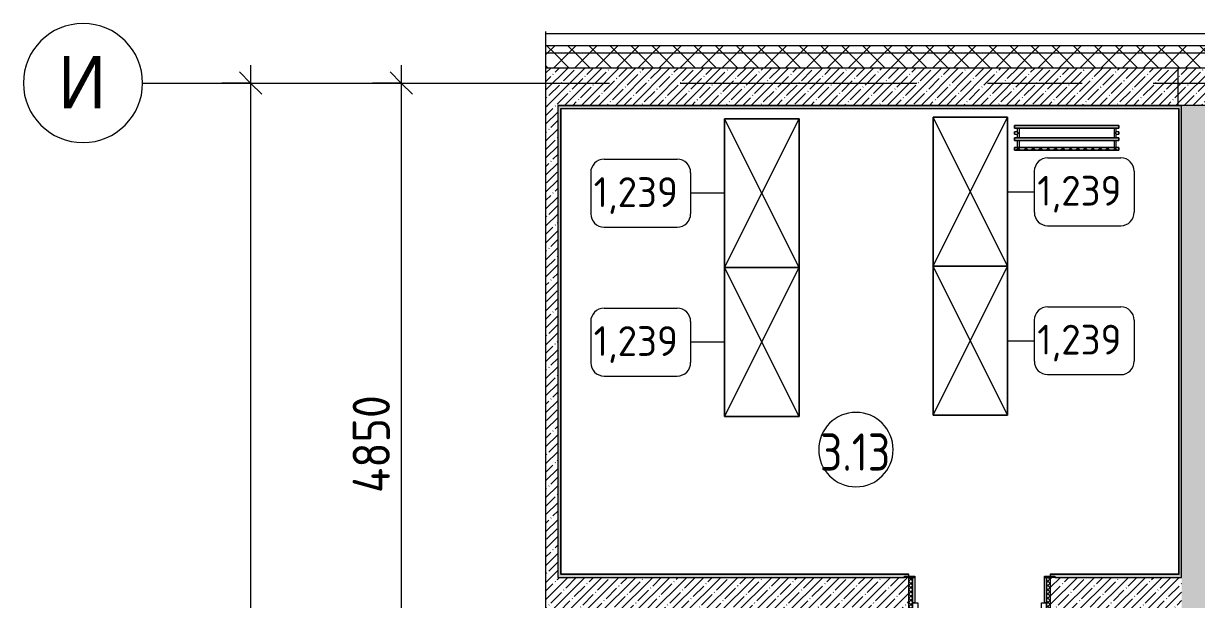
# Model space of a CAD drawing. Header units: millimetres. Extents: x 957 to 67880, y -2706 to 27400.
# Drawn here: x 23852 to 31730, y 23531 to 27400 of the extents above; entities that cross this region are included whole.
import ezdxf

# ---------------------------------------------------------------- set-up
doc = ezdxf.new("R2010")
doc.units = ezdxf.units.MM
doc.linetypes.add('Осевая', pattern=[3175, 635, -476.25, 1587.5, -476.25])
for name, color, linetype, lineweight in [('A-ANNO-DIMS', 7, 'Continuous', 9), ('A-ANNO-DIMS-100', 7, 'Continuous', 9), ('A-AREA-IDEN', 7, 'Continuous', 9), ('A-DETL-GENF', 7, 'Continuous', 9), ('A-DOOR', 7, 'Continuous', 9), ('A-DOOR-FRAM-2', 7, 'Continuous', 9), ('A-WALL', 7, 'Continuous', 9), ('I-FURN-IDEN', 7, 'Continuous', 9), ('I-WALL', 7, 'Continuous', 9), ('Оси', 7, 'Continuous', 9), ('Оси-1', 7, 'Continuous', 20), ('Оси-2', 7, 'Осевая', 9)]:
    doc.layers.add(name, color=color, linetype=linetype, lineweight=lineweight)
for name, color, linetype, lineweight, true_color in [('A-DOOR-1', 7, 'Continuous', 9, 0xc0c0c0), ('A-DOOR-FRAM-1', 7, 'Continuous', 9, 0xc0c0c0), ('A-WALL-1', 9, 'Continuous', 9, 0x808080), ('A-WALL-FNSH-1', 9, 'Continuous', 9, 0x808080), ('I-FURN-1', 9, 'Continuous', 9, 0x808080), ('M-EQPM-1', 7, 'Continuous', 9, 0xb2b2b2)]:
    doc.layers.add(name, color=color, linetype=linetype, lineweight=lineweight, true_color=true_color)
doc.styles.add('Arial', font='arial.ttf', dxfattribs={"width": 0.9, "height": 350})
doc.styles.add('GOST Common_3', font='GOST_Common.ttf', dxfattribs={"width": 0.9, "height": 250})
doc.styles.add('GOST Common_4', font='GOST_Common.ttf', dxfattribs={"height": 200})
doc.styles.add('ISOCPEUR_2', font='isocpeur.ttf', dxfattribs={"width": 0.9, "height": 250})
doc.dimstyles.new('ISO-2_5_0_9К_БОЛЬШОЙ', dxfattribs={"dimscale": 304.8, "dimtxt": 248.995294, "dimasz": 0.492126, "dimexe": 0.393701, "dimexo": 0.984252, "dimgap": 0, "dimtad": 1, "dimdec": 0, "dimrnd": 10, "dimzin": 0, "dimdsep": 46, "dimtxsty": 'ISOCPEUR_2', "dimblk1": 'OBLIQUE', "dimblk2": 'OBLIQUE', "dimsah": 1, "dimcen": 0.09, "dimdle": 0.393701, "dimazin": 0, "dimtfac": 1, "dimtdec": 4, "dimtix": 1, "dimtmove": 0, "dimatfit": 3, "dimfxl": 1, "dimtvp": 1, "dimtolj": 1, "dimtzin": 0, "dimarcsym": 2})
pattern_1 = [(45, (-57529.54, 0), (-70.71068, 70.71068), []), (135, (-57529.54, 0), (-70.71068, -70.71068), [])]
pattern_2 = [(45, (-57529.54, 0), (-57.024626, 57.024626), []), (45, (-57472.52, 0), (-57.024626, 57.024626), [100.806, -20.161, 3.353, -16.808])]
pattern_3 = [(0, (-57529.542, 0), (121.92, 30.48), [10.058, -81.382, 10.058, -81.382, -487.68]), (0, (-57529.542, 0), (121.92, 30.48), [-182.88, 10.058, -172.822, 10.058, -81.382, -213.36]), (0, (-57529.542, 0), (121.92, 30.48), [-457.2, 10.058, -50.902, 10.058, -142.342]), (120, (-57483.822, 15.24), (-87.356454, 90.345817), [10.058, -81.382, 10.058, -81.382, -487.68]), (120, (-57483.822, 15.24), (-87.356454, 90.345817), [-182.88, 10.058, -172.822, 10.058, -81.382, -213.36]), (120, (-57483.822, 15.24), (-87.356454, 90.345817), [-457.2, 10.058, -50.902, 10.058, -142.342]), (240, (-57468.582, 76.2), (-34.563546, -120.825817), [10.058, -81.382, 10.058, -81.382, -487.68]), (240, (-57468.582, 76.2), (-34.563546, -120.825817), [-182.88, 10.058, -172.822, 10.058, -81.382, -213.36]), (240, (-57468.582, 76.2), (-34.563546, -120.825817), [-457.2, 10.058, -50.902, 10.058, -142.342])]

# ---------------------------------------------------------------- blocks, each defined once
blk = doc.blocks.new('Шкаф параметрический - 1_239-26543841-План расстановки мебели и оборудования 3 этажа в осях 23-33')
at = {"layer": 'I-FURN-1'}
for p, q in [((0, 0), (1000, 500)), ((0, 500), (1000, 0)), ((1000, 500), (0, 500)), ((0, 500), (0, 0)), ((0, 0), (0, 500)), ((0, 500), (1000, 500)), ((1000, 0), (1000, 500)), ((1000, 500), (1000, 0)), ((0, 0), (1000, 0)), ((1000, 0), (0, 0))]:
    blk.add_line(p, q, dxfattribs=at)
blk = doc.blocks.new('radiator_prado_classic_z_tip_30_po exemplyaru - Classic Z Тип 30-500-30677900-План расстановки мебели и оборудования 3 этажа в осях 23-33')
at = {"layer": 'M-EQPM-1'}
for p, q in [((0, 228), (0, 210)), ((700, 228), (0, 228)), ((0, 210), (0, 228)), ((0, 228), (12.5, 228)), ((0, 210), (700, 210)), ((17.5, 210), (0, 210)), ((700, 164), (0, 164)), ((0, 164), (0, 146)), ((0, 146), (0, 164)), ((0, 164), (17.5, 164)), ((12.5, 228), (37.5, 228)), ((37.5, 228), (12.5, 228)), ((12.5, 228), (37.5, 228)), ((12.5, 228), (17.5, 223)), ((12.5, 228), (17.5, 223)), ((32.5, 223), (17.5, 223)), ((17.5, 223), (32.5, 223)), ((17.5, 210), (17.5, 164)), ((17.5, 210), (17.5, 164)), ((21.2, 210), (17.5, 210)), ((17.5, 210), (19.7, 210)), ((17.8, 210), (17.5, 210)), ((17.5, 210), (32.5, 210)), ((19.7, 164), (17.5, 164)), ((17.5, 164), (28.7, 164)), ((19.7, 164), (17.5, 164)), ((17.5, 164), (32.5, 164)), ((32.5, 210), (17.8, 210)), ((31.5, 210), (18.5, 210)), ((18.5, 164), (31.5, 164)), ((19.7, 210), (32.5, 210)), ((32.5, 164), (19.7, 164)), ((32.5, 164), (19.7, 164)), ((32.5, 210), (21.2, 210)), ((28.7, 164), (30.3, 164)), ((30.3, 164), (32.5, 164)), ((32.5, 223), (37.5, 228)), ((37.5, 228), (32.5, 223)), ((32.5, 164), (32.5, 210)), ((32.5, 164), (32.5, 210)), ((667.5, 210), (32.5, 210)), ((32.5, 164), (667.5, 164)), ((37.5, 228), (62.5, 228)), ((62.5, 228), (87.5, 228)), ((87.5, 228), (62.5, 228)), ((62.5, 228), (87.5, 228)), ((62.5, 228), (67.5, 223)), ((62.5, 228), (67.5, 223)), ((82.5, 223), (67.5, 223)), ((67.5, 223), (82.5, 223)), ((82.5, 223), (87.5, 228)), ((87.5, 228), (82.5, 223)), ((87.5, 228), (112.5, 228)), ((112.5, 228), (137.5, 228)), ((137.5, 228), (112.5, 228)), ((112.5, 228), (137.5, 228)), ((112.5, 228), (117.5, 223)), ((112.5, 228), (117.5, 223)), ((132.5, 223), (117.5, 223)), ((117.5, 223), (132.5, 223)), ((132.5, 223), (137.5, 228)), ((137.5, 228), (132.5, 223)), ((137.5, 228), (162.5, 228)), ((162.5, 228), (187.5, 228)), ((187.5, 228), (162.5, 228)), ((162.5, 228), (187.5, 228)), ((162.5, 228), (167.5, 223)), ((162.5, 228), (167.5, 223)), ((182.5, 223), (167.5, 223)), ((167.5, 223), (182.5, 223)), ((182.5, 223), (187.5, 228)), ((187.5, 228), (182.5, 223)), ((187.5, 228), (212.5, 228)), ((212.5, 228), (237.5, 228)), ((237.5, 228), (212.5, 228)), ((212.5, 228), (237.5, 228)), ((212.5, 228), (217.5, 223)), ((212.5, 228), (217.5, 223)), ((232.5, 223), (217.5, 223)), ((217.5, 223), (232.5, 223)), ((232.5, 223), (237.5, 228)), ((237.5, 228), (232.5, 223)), ((237.5, 228), (262.5, 228)), ((262.5, 228), (287.5, 228)), ((287.5, 228), (262.5, 228)), ((262.5, 228), (287.5, 228)), ((262.5, 228), (267.5, 223)), ((262.5, 228), (267.5, 223)), ((282.5, 223), (267.5, 223)), ((267.5, 223), (282.5, 223)), ((282.5, 223), (287.5, 228)), ((287.5, 228), (282.5, 223)), ((287.5, 228), (312.5, 228)), ((312.5, 228), (337.5, 228)), ((337.5, 228), (312.5, 228)), ((312.5, 228), (337.5, 228)), ((312.5, 228), (317.5, 223)), ((312.5, 228), (317.5, 223)), ((332.5, 223), (317.5, 223)), ((317.5, 223), (332.5, 223)), ((332.5, 223), (337.5, 228)), ((337.5, 228), (332.5, 223)), ((337.5, 228), (362.5, 228)), ((362.5, 228), (387.5, 228)), ((387.5, 228), (362.5, 228)), ((362.5, 228), (387.5, 228)), ((362.5, 228), (367.5, 223)), ((362.5, 228), (367.5, 223)), ((382.5, 223), (367.5, 223)), ((367.5, 223), (382.5, 223)), ((382.5, 223), (387.5, 228)), ((387.5, 228), (382.5, 223)), ((387.5, 228), (412.5, 228)), ((412.5, 228), (437.5, 228)), ((437.5, 228), (412.5, 228)), ((412.5, 228), (437.5, 228)), ((412.5, 228), (417.5, 223)), ((412.5, 228), (417.5, 223)), ((432.5, 223), (417.5, 223)), ((417.5, 223), (432.5, 223)), ((432.5, 223), (437.5, 228)), ((437.5, 228), (432.5, 223)), ((437.5, 228), (462.5, 228)), ((462.5, 228), (487.5, 228)), ((487.5, 228), (462.5, 228)), ((462.5, 228), (487.5, 228)), ((462.5, 228), (467.5, 223)), ((462.5, 228), (467.5, 223)), ((482.5, 223), (467.5, 223)), ((467.5, 223), (482.5, 223)), ((482.5, 223), (487.5, 228)), ((487.5, 228), (482.5, 223)), ((487.5, 228), (512.5, 228)), ((512.5, 228), (537.5, 228)), ((537.5, 228), (512.5, 228)), ((512.5, 228), (537.5, 228)), ((512.5, 228), (517.5, 223)), ((512.5, 228), (517.5, 223)), ((532.5, 223), (517.5, 223)), ((517.5, 223), (532.5, 223)), ((532.5, 223), (537.5, 228)), ((537.5, 228), (532.5, 223)), ((537.5, 228), (562.5, 228)), ((562.5, 228), (587.5, 228)), ((587.5, 228), (562.5, 228)), ((562.5, 228), (587.5, 228)), ((562.5, 228), (567.5, 223)), ((562.5, 228), (567.5, 223)), ((582.5, 223), (567.5, 223)), ((567.5, 223), (582.5, 223)), ((582.5, 223), (587.5, 228)), ((587.5, 228), (582.5, 223)), ((587.5, 228), (612.5, 228)), ((612.5, 228), (637.5, 228)), ((637.5, 228), (612.5, 228)), ((612.5, 228), (637.5, 228)), ((612.5, 228), (617.5, 223)), ((617.5, 223), (612.5, 228)), ((632.5, 223), (617.5, 223)), ((617.5, 223), (632.5, 223)), ((632.5, 223), (637.5, 228)), ((637.5, 228), (632.5, 223)), ((637.5, 228), (662.5, 228)), ((662.5, 228), (687.5, 228)), ((687.5, 228), (662.5, 228)), ((662.5, 228), (687.5, 228)), ((662.5, 228), (667.5, 223)), ((662.5, 228), (667.5, 223)), ((682.5, 223), (667.5, 223)), ((667.5, 223), (682.5, 223)), ((667.5, 210), (667.5, 164)), ((667.5, 210), (667.5, 164)), ((678.7, 210), (667.5, 210)), ((667.5, 210), (682.5, 210)), ((667.8, 210), (667.5, 210)), ((667.5, 210), (673.1, 210)), ((673.1, 164), (667.5, 164)), ((667.5, 164), (682.5, 164)), ((682.5, 164), (667.5, 164)), ((667.5, 164), (667.8, 164)), ((682.5, 210), (667.8, 210)), ((667.8, 164), (673.1, 164)), ((681.5, 210), (668.5, 210)), ((668.5, 164), (681.5, 164)), ((673.1, 210), (682.5, 210)), ((682.5, 164), (673.1, 164)), ((673.1, 164), (682.5, 164)), ((682.5, 210), (678.7, 210)), ((682.5, 223), (687.5, 228)), ((687.5, 228), (682.5, 223)), ((682.5, 164), (682.5, 210)), ((682.5, 164), (682.5, 210)), ((700, 210), (682.5, 210)), ((682.5, 164), (700, 164)), ((687.5, 228), (700, 228)), ((700, 210), (700, 228)), ((700, 228), (700, 210)), ((700, 146), (700, 164)), ((700, 164), (700, 146)), ((0, 146), (700, 146)), ((17.5, 146), (0, 146)), ((17.5, 121.5), (0, 121.5)), ((17.5, 121.5), (0, 121.5)), ((0, 121.5), (0, 121.2)), ((0, 106.5), (0, 121.5)), ((0, 121.2), (0, 106.8)), ((0, 121.2), (0, 120.5)), ((0, 120.5), (0, 121.2)), ((0, 121.2), (0, 121.2)), ((0, 120.5), (0, 119.3)), ((0, 119.3), (0, 120.5)), ((0, 119.3), (0, 117.8)), ((0, 117.8), (0, 119.3)), ((0, 117.8), (0, 115.9)), ((0, 115.9), (0, 117.8)), ((0, 115.9), (0, 114)), ((0, 114), (0, 115.9)), ((0, 114), (0, 112.1)), ((0, 112.1), (0, 114)), ((0, 112.1), (0, 110.2)), ((0, 110.2), (0, 112.1)), ((0, 110.2), (0, 108.7)), ((0, 108.7), (0, 110.2)), ((0, 108.7), (0, 106.8)), ((0, 106.8), (0, 108.7)), ((0, 106.8), (0, 106.5)), ((0, 106.8), (0, 106.8)), ((0, 106.5), (17.5, 106.5)), ((0, 106.5), (17.5, 106.5)), ((700, 82), (0, 82)), ((0, 82), (0, 64)), ((0, 64), (0, 82)), ((0, 82), (17.5, 82)), ((17.5, 146), (17.5, 121.5)), ((17.5, 146), (17.5, 121.5)), ((17.5, 146), (26.9, 146)), ((19.7, 146), (17.5, 146)), ((17.5, 146), (32.5, 146)), ((32.5, 146), (17.5, 146)), ((17.5, 106.5), (17.5, 82)), ((17.5, 106.5), (17.5, 82)), ((23.1, 82), (17.5, 82)), ((17.5, 82), (18.5, 82)), ((26.9, 82), (17.5, 82)), ((17.5, 82), (32.5, 82)), ((31.5, 146), (18.5, 146)), ((18.5, 82), (19.7, 82)), ((18.5, 82), (31.5, 82)), ((32.5, 146), (19.7, 146)), ((19.7, 82), (21.2, 82)), ((21.2, 82), (25, 82)), ((32.2, 82), (23.1, 82)), ((25, 82), (32.5, 82)), ((26.9, 146), (32.5, 146)), ((30.3, 82), (26.9, 82)), ((32.2, 82), (30.3, 82)), ((32.5, 82), (32.2, 82)), ((32.5, 82), (32.2, 82)), ((32.5, 82), (32.5, 146)), ((32.5, 82), (32.5, 146)), ((667.5, 146), (32.5, 146)), ((32.5, 82), (667.5, 82)), ((667.5, 146), (667.5, 82)), ((667.5, 146), (667.5, 82)), ((667.5, 146), (682.5, 146)), ((682.5, 146), (667.5, 146)), ((667.5, 146), (680.3, 146)), ((682.5, 146), (667.5, 146)), ((675, 82), (667.5, 82)), ((667.5, 82), (682.5, 82)), ((682.5, 82), (667.5, 82)), ((667.5, 82), (667.8, 82)), ((667.8, 82), (682.5, 82)), ((681.5, 146), (668.5, 146)), ((668.5, 82), (681.5, 82)), ((682.5, 82), (675, 82)), ((680.3, 146), (682.5, 146)), ((682.5, 121.5), (682.5, 146)), ((682.5, 121.5), (682.5, 146)), ((700, 146), (682.5, 146)), ((700, 121.5), (682.5, 121.5)), ((700, 121.5), (682.5, 121.5)), ((682.5, 82), (682.5, 106.5)), ((682.5, 106.5), (700, 106.5)), ((682.5, 82), (682.5, 106.5)), ((682.5, 106.5), (700, 106.5)), ((682.5, 82), (700, 82)), ((700, 121.5), (700, 106.5)), ((700, 121.2), (700, 121.5)), ((700, 121.5), (700, 121.2)), ((700, 121.2), (700, 121.5)), ((700, 106.8), (700, 121.2)), ((700, 121.2), (700, 106.8)), ((700, 119.3), (700, 121.2)), ((700, 106.8), (700, 119.3)), ((700, 106.5), (700, 106.8)), ((700, 106.8), (700, 106.5)), ((700, 106.5), (700, 106.8)), ((700, 64), (700, 82)), ((700, 82), (700, 64)), ((700, 64), (0, 64)), ((0, 64), (700, 64))]:
    blk.add_line(p, q, dxfattribs=at)
for points, knots in [([(17.8, 121.2), (17.7, 121.3), (17.7, 121.3), (17.5, 121.5), (17.5, 121.5), (17.5, 121.5)], [0.8571429, 0.8571429, 0.8571429, 0.8571429, 0.8928571, 0.9285714, 1, 1, 1, 1]), ([(17.5, 121.5), (17.5, 121.5), (17.5, 121.5), (17.7, 121.3), (17.7, 121.3), (17.8, 121.2)], [0, 0, 0, 0, 0.0714286, 0.1071429, 0.1428571, 0.1428571, 0.1428571, 0.1428571]), ([(17.5, 121.5), (17.5, 121.5), (17.5, 121.5), (17.7, 121.3), (17.7, 121.3), (17.8, 121.2)], [0, 0, 0, 0, 0.0714286, 0.1071429, 0.1428571, 0.1428571, 0.1428571, 0.1428571]), ([(25, 114), (24.5, 114.5), (23.6, 115.4), (22.4, 116.6), (21.6, 117.4), (21.1, 117.9), (20.8, 118.2), (20.5, 118.5), (20.2, 118.8), (19.8, 119.1), (19.6, 119.4), (19.3, 119.7), (19, 120), (18.7, 120.3), (18.5, 120.5), (18.3, 120.7), (18.1, 120.9), (17.9, 121.1), (17.8, 121.2), (17.7, 121.3), (17.5, 121.5), (17.5, 121.5), (17.5, 121.5)], [0, 0, 0, 0, 0.142857, 0.285714, 0.357143, 0.392857, 0.428571, 0.464286, 0.5, 0.535714, 0.571429, 0.607143, 0.642857, 0.678571, 0.714286, 0.75, 0.785714, 0.821429, 0.857143, 0.892857, 0.928571, 1, 1, 1, 1]), ([(17.5, 106.5), (17.5, 106.5), (17.5, 106.5), (17.7, 106.7), (17.8, 106.8), (17.9, 106.9), (18.1, 107.1), (18.3, 107.3), (18.5, 107.5), (18.7, 107.7), (19, 108), (19.3, 108.3), (19.6, 108.6), (19.8, 108.9), (20.3, 109.3), (20.7, 109.7), (21.1, 110.1), (21.6, 110.6), (22.4, 111.4), (23.6, 112.6), (24.5, 113.5), (25, 114)], [0, 0, 0, 0, 0.071429, 0.107143, 0.142857, 0.178571, 0.214286, 0.25, 0.285714, 0.321429, 0.357143, 0.392857, 0.428571, 0.464286, 0.5, 0.571429, 0.607143, 0.642857, 0.714286, 0.857143, 1, 1, 1, 1]), ([(17.5, 106.5), (17.5, 106.5), (17.5, 106.5), (17.7, 106.7), (17.7, 106.7), (17.8, 106.8)], [0, 0, 0, 0, 0.0714286, 0.1071429, 0.1428571, 0.1428571, 0.1428571, 0.1428571]), ([(17.8, 106.8), (17.7, 106.7), (17.7, 106.7), (17.5, 106.5), (17.5, 106.5), (17.5, 106.5)], [0.8571429, 0.8571429, 0.8571429, 0.8571429, 0.8928571, 0.9285714, 1, 1, 1, 1]), ([(17.8, 106.8), (17.7, 106.7), (17.7, 106.7), (17.5, 106.5), (17.5, 106.5), (17.5, 106.5)], [0.8571429, 0.8571429, 0.8571429, 0.8571429, 0.8928571, 0.9285714, 1, 1, 1, 1]), ([(22.1, 111.1), (21.9, 110.9), (21.6, 110.6), (21.1, 110.1), (20.8, 109.8), (20.5, 109.5), (20.2, 109.2), (19.8, 108.9), (19.6, 108.6), (19.3, 108.3), (19, 108), (18.7, 107.7), (18.5, 107.5), (18.3, 107.3), (18.1, 107.1), (17.9, 106.9), (17.8, 106.8), (17.8, 106.8)], [0.2857143, 0.2857143, 0.2857143, 0.2857143, 0.3571429, 0.3928571, 0.4285714, 0.4642857, 0.5, 0.5357143, 0.5714286, 0.6071429, 0.6428571, 0.6785714, 0.7142857, 0.75, 0.7857143, 0.8214286, 0.8571429, 0.8571429, 0.8571429, 0.8571429]), ([(18.5, 120.5), (18.6, 120.4), (18.7, 120.3), (19, 120), (19.3, 119.7), (19.6, 119.4), (19.8, 119.1), (20.3, 118.7), (20.7, 118.3), (21.1, 117.9), (21.6, 117.4), (22.4, 116.6), (23.1, 115.9), (23.6, 115.4)], [0.2857143, 0.2857143, 0.2857143, 0.2857143, 0.3214286, 0.3571429, 0.3928571, 0.4285714, 0.4642857, 0.5, 0.5714286, 0.6071429, 0.6428571, 0.7142857, 0.8571429, 0.8571429, 0.8571429, 0.8571429]), ([(18.5, 107.5), (18.6, 107.6), (18.7, 107.7), (19, 108), (19.3, 108.3), (19.6, 108.6), (19.9, 108.8), (20.3, 109.3), (20.6, 109.6), (20.8, 109.8)], [0.2857143, 0.2857143, 0.2857143, 0.2857143, 0.3214286, 0.3571429, 0.3928571, 0.4285714, 0.4642857, 0.5, 0.5714286, 0.5714286, 0.5714286, 0.5714286]), ([(19.6, 119.4), (19.7, 119.3), (19.9, 119.2), (20.3, 118.7), (20.6, 118.4), (20.8, 118.2)], [0.4285714, 0.4285714, 0.4285714, 0.4285714, 0.4642857, 0.5, 0.5714286, 0.5714286, 0.5714286, 0.5714286]), ([(22.1, 116.9), (21.9, 117.1), (21.6, 117.4), (21.1, 117.9), (20.9, 118.1), (20.8, 118.2)], [0.2857143, 0.2857143, 0.2857143, 0.2857143, 0.3571429, 0.3928571, 0.4285714, 0.4285714, 0.4285714, 0.4285714]), ([(20.8, 118.2), (20.9, 118.1), (21.1, 117.9), (21.6, 117.4), (21.9, 117.1), (22.1, 116.9)], [0.5714286, 0.5714286, 0.5714286, 0.5714286, 0.6071429, 0.6428571, 0.7142857, 0.7142857, 0.7142857, 0.7142857]), ([(20.8, 109.8), (20.9, 109.9), (21.1, 110.1), (21.6, 110.6), (21.9, 110.9), (22.1, 111.1)], [0.5714286, 0.5714286, 0.5714286, 0.5714286, 0.6071429, 0.6428571, 0.7142857, 0.7142857, 0.7142857, 0.7142857]), ([(22.1, 111.1), (21.9, 110.9), (21.6, 110.6), (21.1, 110.1), (20.9, 109.9), (20.8, 109.8)], [0.2857143, 0.2857143, 0.2857143, 0.2857143, 0.3571429, 0.3928571, 0.4285714, 0.4285714, 0.4285714, 0.4285714]), ([(675, 114), (675.5, 114.5), (676.4, 115.4), (677.6, 116.6), (678.4, 117.4), (678.9, 117.9), (679.2, 118.2), (679.5, 118.5), (679.8, 118.8), (680.1, 119.2), (680.4, 119.4), (680.7, 119.7), (681, 120), (681.3, 120.3), (681.5, 120.5), (681.7, 120.7), (681.9, 120.9), (682.1, 121.1), (682.2, 121.2), (682.3, 121.3), (682.5, 121.5), (682.5, 121.5), (682.5, 121.5)], [0, 0, 0, 0, 0.142857, 0.285714, 0.357143, 0.392857, 0.428571, 0.464286, 0.5, 0.535714, 0.571429, 0.607143, 0.642857, 0.678571, 0.714286, 0.75, 0.785714, 0.821429, 0.857143, 0.892857, 0.928571, 1, 1, 1, 1]), ([(682.5, 106.5), (682.5, 106.5), (682.5, 106.5), (682.3, 106.7), (682.2, 106.8), (682.1, 106.9), (681.9, 107.1), (681.7, 107.3), (681.5, 107.5), (681.3, 107.7), (681, 108), (680.7, 108.3), (680.4, 108.6), (680.1, 108.8), (679.7, 109.3), (679.3, 109.7), (678.9, 110.1), (678.4, 110.6), (677.6, 111.4), (676.4, 112.6), (675.5, 113.5), (675, 114)], [0, 0, 0, 0, 0.071429, 0.107143, 0.142857, 0.178571, 0.214286, 0.25, 0.285714, 0.321429, 0.357143, 0.392857, 0.428571, 0.464286, 0.5, 0.571429, 0.607143, 0.642857, 0.714286, 0.857143, 1, 1, 1, 1]), ([(676.4, 115.4), (676.9, 115.9), (677.6, 116.6), (678.4, 117.4), (678.9, 117.9), (679.2, 118.2), (679.5, 118.5), (679.8, 118.8), (680.1, 119.2), (680.3, 119.3), (680.4, 119.4)], [0.1428571, 0.1428571, 0.1428571, 0.1428571, 0.2857143, 0.3571429, 0.3928571, 0.4285714, 0.4642857, 0.5, 0.5357143, 0.5714286, 0.5714286, 0.5714286, 0.5714286]), ([(679.2, 118.2), (679.1, 118.1), (678.9, 117.9), (678.4, 117.4), (677.6, 116.6), (676.9, 115.9), (676.4, 115.4)], [0.5714286, 0.5714286, 0.5714286, 0.5714286, 0.6071429, 0.6428571, 0.7142857, 0.8571429, 0.8571429, 0.8571429, 0.8571429]), ([(679.2, 118.2), (679.1, 118.1), (678.9, 117.9), (678.4, 117.4), (677.6, 116.6), (676.9, 115.9), (676.4, 115.4)], [0.5714286, 0.5714286, 0.5714286, 0.5714286, 0.6071429, 0.6428571, 0.7142857, 0.8571429, 0.8571429, 0.8571429, 0.8571429]), ([(677.9, 111.1), (678.1, 110.9), (678.4, 110.6), (678.9, 110.1), (679.2, 109.8), (679.5, 109.5), (679.8, 109.2), (680.1, 108.8), (680.4, 108.6), (680.7, 108.3), (681, 108), (681.3, 107.7), (681.5, 107.5), (681.7, 107.3), (681.9, 107.1), (682.1, 106.9), (682.2, 106.8), (682.2, 106.8)], [0.2857143, 0.2857143, 0.2857143, 0.2857143, 0.3571429, 0.3928571, 0.4285714, 0.4642857, 0.5, 0.5357143, 0.5714286, 0.6071429, 0.6428571, 0.6785714, 0.7142857, 0.75, 0.7857143, 0.8214286, 0.8571429, 0.8571429, 0.8571429, 0.8571429]), ([(677.9, 111.1), (678.1, 110.9), (678.4, 110.6), (678.9, 110.1), (679.1, 109.9), (679.2, 109.8)], [0.2857143, 0.2857143, 0.2857143, 0.2857143, 0.3571429, 0.3928571, 0.4285714, 0.4285714, 0.4285714, 0.4285714]), ([(682.2, 106.8), (682.2, 106.8), (682.1, 106.9), (681.9, 107.1), (681.7, 107.3), (681.5, 107.5), (681.3, 107.7), (681, 108), (680.7, 108.3), (680.4, 108.6), (680.1, 108.8), (679.7, 109.3), (679.3, 109.7), (678.9, 110.1), (678.4, 110.6), (678.1, 110.9), (677.9, 111.1)], [0.1428571, 0.1428571, 0.1428571, 0.1428571, 0.1785714, 0.2142857, 0.25, 0.2857143, 0.3214286, 0.3571429, 0.3928571, 0.4285714, 0.4642857, 0.5, 0.5714286, 0.6071429, 0.6428571, 0.7142857, 0.7142857, 0.7142857, 0.7142857]), ([(682.2, 121.2), (682.2, 121.2), (682.1, 121.1), (681.9, 120.9), (681.7, 120.7), (681.5, 120.5), (681.3, 120.3), (681, 120), (680.7, 119.7), (680.4, 119.4), (680.1, 119.2), (679.7, 118.7), (679.4, 118.4), (679.2, 118.2)], [0.1428571, 0.1428571, 0.1428571, 0.1428571, 0.1785714, 0.2142857, 0.25, 0.2857143, 0.3214286, 0.3571429, 0.3928571, 0.4285714, 0.4642857, 0.5, 0.5714286, 0.5714286, 0.5714286, 0.5714286]), ([(680.4, 119.4), (680.3, 119.3), (680.1, 119.2), (679.7, 118.7), (679.4, 118.4), (679.2, 118.2)], [0.4285714, 0.4285714, 0.4285714, 0.4285714, 0.4642857, 0.5, 0.5714286, 0.5714286, 0.5714286, 0.5714286]), ([(682.5, 121.5), (682.5, 121.5), (682.5, 121.5), (682.3, 121.3), (682.3, 121.3), (682.2, 121.2)], [0, 0, 0, 0, 0.0714286, 0.1071429, 0.1428571, 0.1428571, 0.1428571, 0.1428571]), ([(682.5, 121.5), (682.5, 121.5), (682.5, 121.5), (682.3, 121.3), (682.3, 121.3), (682.2, 121.2)], [0, 0, 0, 0, 0.0714286, 0.1071429, 0.1428571, 0.1428571, 0.1428571, 0.1428571]), ([(682.2, 121.2), (682.3, 121.3), (682.3, 121.3), (682.5, 121.5), (682.5, 121.5), (682.5, 121.5)], [0.8571429, 0.8571429, 0.8571429, 0.8571429, 0.8928571, 0.9285714, 1, 1, 1, 1]), ([(682.2, 106.8), (682.3, 106.7), (682.3, 106.7), (682.5, 106.5), (682.5, 106.5), (682.5, 106.5)], [0.8571429, 0.8571429, 0.8571429, 0.8571429, 0.8928571, 0.9285714, 1, 1, 1, 1]), ([(682.2, 106.8), (682.3, 106.7), (682.3, 106.7), (682.5, 106.5), (682.5, 106.5), (682.5, 106.5)], [0.8571429, 0.8571429, 0.8571429, 0.8571429, 0.8928571, 0.9285714, 1, 1, 1, 1]), ([(682.5, 106.5), (682.5, 106.5), (682.5, 106.5), (682.3, 106.7), (682.3, 106.7), (682.2, 106.8)], [0, 0, 0, 0, 0.0714286, 0.1071429, 0.1428571, 0.1428571, 0.1428571, 0.1428571])]:
    blk.add_open_spline(points, degree=3, knots=knots, dxfattribs=at)
for points in [[(18.5, 120.5), (18.4, 120.6), (18.3, 120.7), (18.1, 120.9), (17.9, 121.1), (17.8, 121.2), (17.8, 121.2)], [(17.8, 121.2), (17.8, 121.2), (17.9, 121.1), (18.1, 120.9), (18.3, 120.7), (18.5, 120.5), (18.7, 120.3), (19, 120), (19.3, 119.7), (19.5, 119.5), (19.6, 119.4)], [(17.8, 121.2), (17.8, 121.2), (17.9, 121.1), (18.1, 120.9), (18.3, 120.7), (18.4, 120.6), (18.5, 120.5)], [(20.8, 109.8), (20.7, 109.7), (20.5, 109.5), (20.2, 109.2), (19.9, 108.8), (19.6, 108.6), (19.3, 108.3), (19, 108), (18.7, 107.7), (18.5, 107.5), (18.3, 107.3), (18.1, 107.1), (17.9, 106.9), (17.8, 106.8), (17.8, 106.8)], [(17.8, 106.8), (17.8, 106.8), (17.9, 106.9), (18.1, 107.1), (18.3, 107.3), (18.4, 107.4), (18.5, 107.5)], [(19.6, 119.4), (19.5, 119.5), (19.3, 119.7), (19, 120), (18.7, 120.3), (18.6, 120.4), (18.5, 120.5)], [(20.8, 118.2), (20.7, 118.3), (20.5, 118.5), (20.2, 118.8), (19.9, 119.2), (19.7, 119.3), (19.6, 119.4)], [(23.6, 115.4), (23.1, 115.9), (22.6, 116.4), (22.1, 116.9)], [(22.1, 116.9), (22.6, 116.4), (23.1, 115.9), (23.6, 115.4)], [(25, 114), (24.5, 113.5), (23.6, 112.6), (22.6, 111.6), (22.1, 111.1)], [(22.1, 111.1), (22.6, 111.6), (23.1, 112.1), (23.6, 112.6)], [(23.6, 112.6), (23.1, 112.1), (22.6, 111.6), (22.1, 111.1)], [(25, 114), (24.5, 114.5), (24, 115), (23.6, 115.4)], [(23.6, 115.4), (24, 115), (24.5, 114.5), (25, 114)], [(23.6, 115.4), (24, 115), (24.5, 114.5), (25, 114)], [(23.6, 112.6), (24, 113), (24.5, 113.5), (25, 114)], [(25, 114), (24.5, 113.5), (24, 113), (23.6, 112.6)], [(676.4, 115.4), (676, 115), (675.5, 114.5), (675, 114)], [(676.4, 115.4), (676, 115), (675.5, 114.5), (675, 114)], [(675, 114), (675.5, 114.5), (676, 115), (676.4, 115.4)], [(675, 114), (675.5, 113.5), (676.4, 112.6), (677.4, 111.6), (677.9, 111.1)], [(675, 114), (675.5, 113.5), (676.4, 112.6), (677.4, 111.6), (677.9, 111.1)], [(677.9, 111.1), (677.4, 111.6), (676.4, 112.6), (675.5, 113.5), (675, 114)], [(679.2, 109.8), (679.3, 109.7), (679.5, 109.5), (679.8, 109.2), (680.1, 108.8), (680.3, 108.7), (680.4, 108.6)], [(680.4, 119.4), (680.5, 119.5), (680.7, 119.7), (681, 120), (681.3, 120.3), (681.5, 120.5), (681.7, 120.7), (681.9, 120.9), (682.1, 121.1), (682.2, 121.2), (682.2, 121.2)], [(681.5, 120.5), (681.4, 120.4), (681.3, 120.3), (681, 120), (680.7, 119.7), (680.5, 119.5), (680.4, 119.4)], [(680.4, 108.6), (680.5, 108.5), (680.7, 108.3), (681, 108), (681.3, 107.7), (681.4, 107.6), (681.5, 107.5)], [(682.2, 121.2), (682.2, 121.2), (682.1, 121.1), (681.9, 120.9), (681.7, 120.7), (681.6, 120.6), (681.5, 120.5)], [(681.5, 107.5), (681.6, 107.4), (681.7, 107.3), (681.9, 107.1), (682.1, 106.9), (682.2, 106.8), (682.2, 106.8)]]:
    blk.add_open_spline(points, degree=3, dxfattribs=at)
blk = doc.blocks.new('110_Дверь_СКБ_1Ст_Внутренняя1 - Д-8а 950x2100h _книгохранилище_ огнестойкая дверь_-32656878-План расстановки мебели и оборудования 3 этажа в осях 23-33')
at = {"layer": 'A-DOOR'}
h = blk.add_hatch(dxfattribs=at)
h.set_pattern_fill('FP_63', color=256, style=0, pattern_type=2)
h.set_pattern_definition([(225, (1826.41, -189.685), (-14.14214, 14.14214), []), (135, (1826.41, -189.685), (14.14214, 14.14214), [])])
h.paths.add_polyline_path([(462.5, -125), (487.5, -125), (487.5, 125), (462.5, 124.4), (462.5, -117.1)])
at = {"layer": 'A-DOOR-FRAM-2'}
h = blk.add_hatch(dxfattribs=at)
h.set_pattern_fill('FP_64', color=256, style=0, pattern_type=2)
h.set_pattern_definition([(315, (-296.384, -189.685), (-14.1421, -14.1421), []), (225, (-296.384, -189.685), (-14.1421, 14.1421), [])])
h.paths.add_polyline_path([(-462.5, -125), (-437.5, -124.8), (-437.5, 125), (-462.5, 125)])
at = {"layer": 'A-DOOR-1'}
for p, q in [((397.5, -125), (437.5, -125)), ((397.5, -975), (397.5, -125)), ((437.5, -125), (437.5, -975)), ((437.5, -975), (397.5, -975))]:
    blk.add_line(p, q, dxfattribs=at)
blk.add_arc((437.5, -125), 850, 180, 270, dxfattribs=at)
at = {"layer": 'A-DOOR-FRAM-1'}
for p, q in [((-492.5, 133), (-422.5, 133)), ((-492.5, 125), (-492.5, 133)), ((-422.5, 125), (-492.5, 125)), ((-462.5, 125), (-437.5, 125)), ((-462.5, -125), (-462.5, 125)), ((-437.5, 125), (-437.5, -125)), ((-437.5, 125), (-422.5, 125)), ((-437.5, -45), (-437.5, 125)), ((-422.5, 133), (-422.5, 125)), ((-422.5, 125), (-422.5, -45)), ((447.5, 125), (447.5, 133)), ((447.5, 133), (517.5, 133)), ((447.5, -45), (447.5, 125)), ((447.5, 125), (462.5, 125)), ((517.5, 125), (447.5, 125)), ((462.5, -125), (462.5, 125)), ((462.5, 125), (487.5, 125)), ((462.5, 125), (462.5, -45)), ((487.5, 125), (487.5, -125)), ((517.5, 133), (517.5, 125)), ((-437.5, -45), (-402.5, -45)), ((-437.5, -125), (-437.5, -45)), ((-422.5, -45), (-437.5, -45)), ((-402.5, -45), (-402.5, -85)), ((427.5, -45), (462.5, -45)), ((427.5, -85), (427.5, -45)), ((462.5, -45), (447.5, -45)), ((462.5, -45), (462.5, -125)), ((-492.5, -125), (-422.5, -125)), ((-492.5, -133), (-492.5, -125)), ((-422.5, -133), (-492.5, -133)), ((-437.5, -125), (-462.5, -125)), ((-437.5, -124), (-422.5, -124)), ((-437.5, -125), (-437.5, -124)), ((-412.5, -125), (-437.5, -125)), ((-422.5, -125), (-437.5, -125)), ((-422.5, -124), (-422.5, -125)), ((-422.5, -125), (-422.5, -133)), ((-412.5, -85), (-412.5, -125)), ((-402.5, -85), (-412.5, -85)), ((437.5, -85), (427.5, -85)), ((437.5, -125), (437.5, -85)), ((462.5, -125), (437.5, -125)), ((447.5, -125), (447.5, -124)), ((447.5, -124), (462.5, -124)), ((462.5, -125), (447.5, -125)), ((447.5, -133), (447.5, -125)), ((447.5, -125), (517.5, -125)), ((517.5, -133), (447.5, -133)), ((462.5, -124), (462.5, -125)), ((487.5, -125), (462.5, -125)), ((517.5, -125), (517.5, -133))]:
    blk.add_line(p, q, dxfattribs=at)
blk = doc.blocks.new('DET_L_Линия разрыва - М100-30696563-План расстановки мебели и оборудования 3 этажа в осях 23-33')
at = {"layer": 'A-DETL-GENF'}
blk.add_line((13530, 0), (35.6, 0), dxfattribs=at)
blk = doc.blocks.new('Ось сетки - D8-29747960-План расстановки мебели и оборудования 3 этажа в осях 23-33')
at = {"layer": 'Оси-1'}
for start, end in [(360, 180), (180, 360)]:
    blk.add_arc((0, 0), 4, start, end, dxfattribs=at)
blk = doc.blocks.new('Марка_Помещения - Номер-25198446-План расстановки мебели и оборудования 3 этажа в осях 23-33')
at = {"layer": 'A-AREA-IDEN'}
for start, end in [(360, 180), (180, 360)]:
    blk.add_arc((0, 0), 2.5, start, end, dxfattribs=at)
blk = doc.blocks.new('Марка_Мебель - В прямоуг_Balcon_Марка-25523697-План расстановки мебели и оборудования 3 этажа в осях 23-33')
at = {"layer": 'I-FURN-IDEN'}
for p, q in [((-2.455, 2.278), (2.455, 2.278)), ((-3.355, 1.378), (-3.355, -1.384)), ((3.355, 1.378), (3.355, -1.378)), ((-2.461, -2.278), (2.455, -2.278))]:
    blk.add_line(p, q, dxfattribs=at)
for centre, radius, start, end in [((-2.455, 1.378), 0.9, 90, 180), ((2.455, 1.378), 0.9, 0, 90), ((-2.461, -1.384), 0.893, 180, 270), ((2.455, -1.378), 0.9, 270, 0)]:
    blk.add_arc(centre, radius, start, end, dxfattribs=at)
blk = doc.blocks.new('DIMBLOCK31-План расстановки мебели и оборудования 3 этажа в осях 23-33')
at = {"layer": 'A-ANNO-DIMS-100'}
for p, q in [((26389.7, 27120), (26389.7, 22150)), ((26195.8, 27000), (26509.7, 27000)), ((26389.7, 27000), (26195.8, 27000)), ((26195.8, 22150), (26509.7, 22150)), ((26389.7, 22150), (26195.8, 22150))]:
    blk.add_line(p, q, dxfattribs=at)
at = {"layer": 'A-ANNO-DIMS-100', "lineweight": 20}
for p, q in [((26389.7, 27000), (26314.7, 27075)), ((26389.7, 27000), (26464.7, 26925)), ((26389.7, 22150), (26314.7, 22225)), ((26389.7, 22150), (26464.7, 22075))]:
    blk.add_line(p, q, dxfattribs=at)
at = {"layer": 'A-ANNO-DIMS-100', "color": 0, "insert": (26063.1, 24247), "char_height": 250, "width": 787.208, "attachment_point": 1, "rotation": 90, "line_spacing_factor": 1.149209, "style": 'ISOCPEUR_2'}
blk.add_mtext('4850', dxfattribs=at)
blk = doc.blocks.new('_Oblique')
at = {"color": 0, "linetype": 'ByBlock', "lineweight": -2}
blk.add_line((-0.5, -0.5), (0.5, 0.5), dxfattribs=at)
blk = doc.blocks.new('DIMBLOCK43-План расстановки мебели и оборудования 3 этажа в осях 23-33')
at = {"layer": 'A-ANNO-DIMS-100'}
for p, q in [((25377.8, 27120), (25377.8, -120)), ((25183.9, 27000), (25497.8, 27000)), ((25377.8, 27000), (25183.9, 27000)), ((25183.9, 0), (25497.8, 0)), ((25377.8, 0), (25183.9, 0))]:
    blk.add_line(p, q, dxfattribs=at)
at = {"layer": 'A-ANNO-DIMS-100', "lineweight": 20}
for p, q in [((25377.8, 27000), (25302.8, 27075)), ((25377.8, 27000), (25452.8, 26925)), ((25377.8, 0), (25302.8, 75)), ((25377.8, 0), (25452.8, -75))]:
    blk.add_line(p, q, dxfattribs=at)
at = {"layer": 'A-ANNO-DIMS-100', "color": 0, "insert": (25051.2, 13105), "char_height": 250, "width": 948.097, "attachment_point": 1, "rotation": 90, "line_spacing_factor": 1.149209, "style": 'ISOCPEUR_2'}
blk.add_mtext('27000', dxfattribs=at)

msp = doc.modelspace()

# ---------------------------------------------------------------- hatches: boundary and pattern name
at = {"layer": 'A-WALL'}
h = msp.add_hatch(dxfattribs=at)
h.set_pattern_fill('FP_1', color=256, style=0, pattern_type=2)
h.set_pattern_definition(pattern_1)
h.paths.add_polyline_path([(35680.5, 27200), (35680.5, 27250), (27361.1, 27250), (27361.1, 27200), (35630.5, 27200)])
h = msp.add_hatch(dxfattribs=at)
h.set_pattern_fill('FP_1', color=256, style=0, pattern_type=2)
h.set_pattern_definition(pattern_1)
h.paths.add_polyline_path([(27361.1, 27100), (35630.5, 27100), (35630.5, 27200), (27361.1, 27200), (27361.1, 27164.3)])
at = {"layer": 'I-WALL'}
h = msp.add_hatch(dxfattribs=at)
h.set_pattern_fill('FP_4', color=256, style=0, pattern_type=2)
h.set_pattern_definition(pattern_2)
h.paths.add_polyline_path([(30179.9, 26850), (31610.5, 26850), (31630.5, 27100), (27361.1, 27100), (27361.1, 26850), (29543.6, 26850)])
h = msp.add_hatch(dxfattribs=at)
h.set_pattern_fill('FP_4', color=256, style=0, pattern_type=2)
h.set_pattern_definition(pattern_2)
h.paths.add_polyline_path([(32088.8, 26850), (35280.5, 26850), (35280.5, 27100), (31630.5, 27100), (31610.5, 26850), (31880.5, 26850)])
h = msp.add_hatch(dxfattribs=at)
h.set_pattern_fill('FP_4', color=256, style=0, pattern_type=2)
h.set_pattern_definition(pattern_2)
h.paths.add_polyline_path([(27440.5, 22700), (27440.3, 26850), (27361.1, 26850), (27361.1, 22700)])
h = msp.add_hatch(dxfattribs=at)
h.set_pattern_fill('FP_35', color=256, style=0, pattern_type=2)
h.set_pattern_definition(pattern_3)
h.paths.add_polyline_path([(31610.5, 26830), (31610.5, 26850), (27440.5, 26850), (27440.5, 26830), (31608.9, 26830)])
h = msp.add_hatch(dxfattribs=at)
h.set_pattern_fill('FP_35', color=256, style=0, pattern_type=2)
h.set_pattern_definition(pattern_3)
h.paths.add_polyline_path([(27460.5, 23680), (27460.5, 26830), (27440.5, 26830), (27440.5, 23680)])
h = msp.add_hatch(dxfattribs=at)
h.set_pattern_fill('FP_35', color=256, style=0, pattern_type=2)
h.set_pattern_definition(pattern_3)
h.paths.add_polyline_path([(31630.5, 23680), (31630.5, 26850), (31610.5, 26850), (31610.5, 23680)])
h = msp.add_hatch(dxfattribs=at)
h.set_pattern_fill('FP_4', color=256, style=0, pattern_type=2)
h.set_pattern_definition(pattern_2)
h.paths.add_polyline_path([(31630.5, 17270), (31880.5, 17270), (31880.5, 18325), (31630.5, 18325), (31630.5, 17303.7)])
h.paths.add_polyline_path([(31880.5, 19725), (31880.5, 26850), (31630.5, 26850), (31630.5, 19725), (31830.5, 19725)])
h = msp.add_hatch(dxfattribs=at)
h.set_pattern_fill('FP_4', color=256, style=0, pattern_type=2)
h.set_pattern_definition(pattern_2)
h.paths.add_polyline_path([(31630.5, 23430), (31630.5, 23680), (30748.5, 23680), (30748.5, 23430), (31610.6, 23430)])
h.paths.add_polyline_path([(27440.5, 23430), (29798.5, 23430), (29798.5, 23680), (27440.5, 23679.8)])
h = msp.add_hatch(dxfattribs=at)
h.set_pattern_fill('FP_35', color=256, style=0, pattern_type=2)
h.set_pattern_definition(pattern_3)
h.paths.add_polyline_path([(31610.5, 23680), (31610.5, 23700), (30748.5, 23700), (30748.5, 23688), (30778.5, 23688), (30778.5, 23680), (31090.5, 23680)])
h.paths.add_polyline_path([(29543.6, 23680), (29768.5, 23680), (29768.5, 23688), (29798.5, 23688), (29798.5, 23700), (27460.5, 23700), (27460.5, 23680)])

# ---------------------------------------------------------------- linework, layer by layer
at = {"layer": 'A-WALL'}
for p, q in [((35760.5, 27330), (27361.1, 27330)), ((35680.5, 27250), (27361.1, 27250)), ((35630.5, 27200), (27361.1, 27200)), ((27440.5, 26850), (27440.5, 23680)), ((27460.5, 26830), (31610.5, 26830)), ((27460.5, 26830), (27460.5, 23700)), ((31610.5, 26830), (31610.5, 23700)), ((27440.5, 23680), (29768.5, 23680)), ((30778.5, 23680), (31630.5, 23680))]:
    msp.add_line(p, q, dxfattribs=at)
at = {"layer": 'A-WALL-1'}
for p, q in [((35530.5, 27100), (27361.1, 27100)), ((31630.5, 27100), (27361.1, 27100)), ((35280.5, 27100), (31605.5, 27100)), ((31605.5, 27100), (31605.5, 26850)), ((27440.5, 26850), (31630.5, 26850)), ((35280.5, 26850), (27440.5, 26850)), ((31630.5, 26850), (31630.5, 26850)), ((31630.5, 23680), (31630.5, 26850)), ((29798.5, 23700), (27460.5, 23700)), ((29798.5, 23688), (29798.5, 23700)), ((31610.5, 23700), (30748.5, 23700)), ((30748.5, 23700), (30748.5, 23688))]:
    msp.add_line(p, q, dxfattribs=at)
at = {"layer": 'A-WALL-FNSH-1'}
for p, q in [((27461.5, 26829), (31609.5, 26829)), ((27461.5, 23701), (27461.5, 26829)), ((31609.5, 26829), (31609.5, 23701)), ((29798.5, 23701), (27461.5, 23701)), ((29798.5, 23700), (29798.5, 23701)), ((31609.5, 23701), (30748.5, 23701)), ((30748.5, 23701), (30748.5, 23700))]:
    msp.add_line(p, q, dxfattribs=at)
at = {"layer": 'I-FURN-IDEN'}
for p, q in [((28560.8, 26260.2), (28332.9, 26260.2)), ((30460.8, 26269.7), (30641.2, 26269.7)), ((28560.8, 25260.2), (28332.9, 25260.2)), ((30460.8, 25269.7), (30641.2, 25269.7))]:
    msp.add_line(p, q, dxfattribs=at)
at = {"layer": 'Оси'}
msp.add_line((24652.2, 27000), (27152.2, 27000), dxfattribs=at)
at = {"layer": 'Оси-2'}
msp.add_line((27152.2, 27000), (33210.5, 27000), dxfattribs=at)

# ---------------------------------------------------------------- block references
at = {"layer": 'A-AREA-IDEN', "xscale": 99.99999999999993, "yscale": 99.99999999999993, "zscale": 99.99999999999993}
msp.add_blockref('Марка_Помещения - Номер-25198446-План расстановки мебели и оборудования 3 этажа в осях 23-33', (29443, 24538.3), dxfattribs=at)
at = {"layer": 'A-DETL-GENF', "rotation": 270.0000000000003}
msp.add_blockref('DET_L_Линия разрыва - М100-30696563-План расстановки мебели и оборудования 3 этажа в осях 23-33', (27361.1, 27380.8), dxfattribs=at)
at = {"layer": 'A-DOOR-1'}
msp.add_blockref('110_Дверь_СКБ_1Ст_Внутренняя1 - Д-8а 950x2100h _книгохранилище_ огнестойкая дверь_-32656878-План расстановки мебели и оборудования 3 этажа в осях 23-33', (30261, 23555), dxfattribs=at)
at = {"layer": 'I-FURN-1', "rotation": 89.99999999999719}
for p in [(29060.8, 25760.2), (30460.8, 25769.7), (30460.8, 24769.7), (29060.8, 24760.2)]:
    msp.add_blockref('Шкаф параметрический - 1_239-26543841-План расстановки мебели и оборудования 3 этажа в осях 23-33', p, dxfattribs=at)
at = {"layer": 'I-FURN-IDEN', "xscale": 99.99999999999993, "yscale": 99.99999999999993, "zscale": 99.99999999999993}
for p in [(27997.4, 26260.2), (30976.6, 26269.7), (27997.4, 25260.2), (30976.6, 25269.7)]:
    msp.add_blockref('Марка_Мебель - В прямоуг_Balcon_Марка-25523697-План расстановки мебели и оборудования 3 этажа в осях 23-33', p, dxfattribs=at)
at = {"layer": 'M-EQPM-1', "rotation": 180}
msp.add_blockref('radiator_prado_classic_z_tip_30_po exemplyaru - Classic Z Тип 30-500-30677900-План расстановки мебели и оборудования 3 этажа в осях 23-33', (31208.7, 26778), dxfattribs=at)
at = {"layer": 'Оси-1', "xscale": 99.99999999999993, "yscale": 99.99999999999993, "zscale": 99.99999999999993, "rotation": 269.9999999999994}
msp.add_blockref('Ось сетки - D8-29747960-План расстановки мебели и оборудования 3 этажа в осях 23-33', (24252.2, 27000), dxfattribs=at)

# ---------------------------------------------------------------- texts
at = {"layer": 'A-AREA-IDEN', "insert": (29201.1, 24646.9), "char_height": 250, "width": 606.076, "attachment_point": 1, "style": 'GOST Common_3'}
msp.add_mtext('3.13', dxfattribs=at)
at = {"layer": 'I-FURN-IDEN', "char_height": 200, "width": 729.536, "attachment_point": 1, "style": 'GOST Common_4'}
for insert in [(27681.9, 26367.2), (30661.1, 26376.7), (27681.9, 25367.2), (30661.1, 25376.7)]:
    msp.add_mtext('1,239', dxfattribs=dict(at, insert=insert))
at = {"layer": 'Оси', "insert": (24087.8, 27181), "char_height": 350, "width": 389.62, "attachment_point": 1, "style": 'Arial'}
msp.add_mtext('\\fArial|b0|i0|c204|p34|;\\W.9;И', dxfattribs=at)

# ---------------------------------------------------------------- dimensions: what is measured, and where the dimension line sits
at = {"layer": 'A-ANNO-DIMS'}
for base, p1, p2, override, picture, middle in [((25377.8, 0), (25483.9, 27000), (25483.9, 0), {"dimpost": '<>', "dimfxl": 26999.999823}, 'DIMBLOCK43-План расстановки мебели и оборудования 3 этажа в осях 23-33', (25252.8, 13500)), ((26389.7, 22150), (26495.8, 27000), (26495.8, 22150), {"dimpost": '<>', "dimfxl": 4849.999753}, 'DIMBLOCK31-План расстановки мебели и оборудования 3 этажа в осях 23-33', (26264.7, 24575))]:
    dim = msp.add_linear_dim(base=base, p1=p1, p2=p2, angle=90, dimstyle='ISO-2_5_0_9К_БОЛЬШОЙ', override=override, dxfattribs=at)
    dim.commit()
    dim.dimension.update_dxf_attribs({"geometry": picture, "text_midpoint": middle})

doc.saveas('drawing.dxf')
